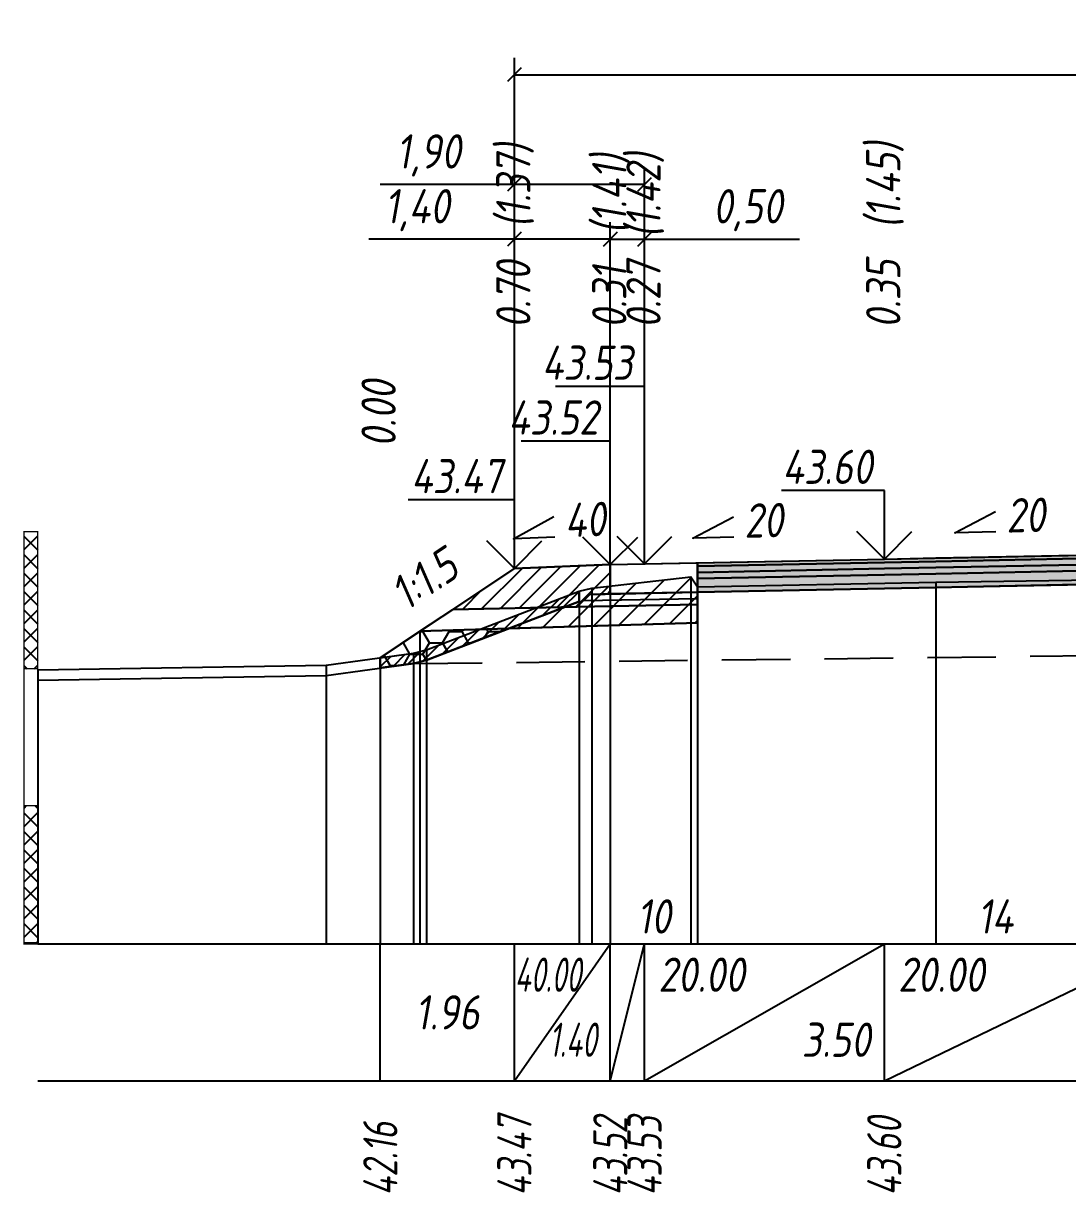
# Model space of a CAD drawing. Extents: x -717 to 1451, y -133302 to 233.
# Drawn here: x 78.9 to 155.2, y -88087.2 to -88001.8 of the extents above; entities that cross this region are included whole.
import ezdxf
from ezdxf.enums import TextEntityAlignment as Align

# ---------------------------------------------------------------- set-up
doc = ezdxf.new("R2010")
doc.units = 0
doc.linetypes.add('штриховая', pattern=[0.75, 0.5, -0.25])
for name, color, linetype in [('Интерполированный поперечник', 2, 'Continuous'), ('Код_514', 1, 'Continuous'), ('Контур_0', 7, 'Continuous'), ('Контур_2521', 7, 'Continuous'), ('Контур_2564', 7, 'Continuous'), ('Контур_2660', 7, 'Continuous'), ('Контур_2665', 7, 'Continuous'), ('Контур_400', 7, 'Continuous'), ('Контур_508', 7, 'Continuous'), ('Контур_512', 7, 'Continuous'), ('Контур_513', 7, 'Continuous'), ('Контур_818', 7, 'Continuous'), ('Красный поперечник', 1, 'Continuous'), ('Линейка абсолютных высот', 7, 'Continuous'), ('Объём_2501', 7, 'Continuous'), ('Объём_2564', 7, 'Continuous'), ('Объём_2650', 7, 'Continuous'), ('Объём_2660', 7, 'Continuous'), ('Объём_2661', 7, 'Continuous'), ('Объём_2665', 7, 'Continuous'), ('Объём_2666', 7, 'Continuous'), ('Объём_2667', 7, 'Continuous'), ('Объём_2668', 7, 'Continuous'), ('Объём_2669', 7, 'Continuous'), ('Объём_2675', 7, 'Continuous'), ('Объём_2753', 7, 'Continuous'), ('Откосы', 7, 'Continuous'), ('Отметки покрытия', 7, 'Continuous'), ('Рабочие отметки', 7, 'Continuous'), ('Рабочие отметки доп.', 7, 'Continuous'), ('Слои выравнивания', 7, 'Continuous'), ('Таблица', 7, 'Continuous'), ('Уклоны проезжей части', 7, 'Continuous'), ('Черный поперечник', 3, 'Continuous')]:
    doc.layers.add(name, color=color, linetype=linetype)
for name, color, linetype, true_color in [('Контур_2540', 2, 'Continuous', 0xffff00), ('Контур_2560', 2, 'Continuous', 0xffff00), ('Контур_2561', 7, 'Continuous', 0xff8040), ('Контур_2562', 3, 'Continuous', 0x00ff00), ('Контур_2563', 7, 'Continuous', 0xff8000), ('Контур_2570', 7, 'Continuous', 0x80ff00), ('Контур_2725', 7, 'Continuous', 0x323232), ('Контур_2736', 4, 'Continuous', 0x00ffff), ('Контур_2737', 4, 'Continuous', 0x00ffff), ('Контур_2738', 4, 'Continuous', 0x00ffff), ('Контур_2739', 4, 'Continuous', 0x00ffff), ('Контур_2741', 4, 'Continuous', 0x00ffff), ('Контур_2742', 4, 'Continuous', 0x00ffff), ('Контур_2743', 4, 'Continuous', 0x00ffff), ('Контур_2744', 7, 'Continuous', 0xa4ffff), ('Контур_2745', 7, 'Continuous', 0xa4ffff), ('Контур_2747', 4, 'Continuous', 0x00ffff), ('Контур_2748', 4, 'Continuous', 0x00ffff), ('Контур_2749', 4, 'Continuous', 0x00ffff), ('Контур_2750', 4, 'Continuous', 0x00ffff), ('Контур_2751', 4, 'Continuous', 0x00ffff), ('Контур_2752', 4, 'Continuous', 0x00ffff), ('Контур_2760', 7, 'Continuous', 0x323232), ('Контур_2761', 7, 'Continuous', 0x323232), ('Контур_2762', 7, 'Continuous', 0x323232), ('Контур_2763', 7, 'Continuous', 0x323232), ('Контур_402', 7, 'Continuous', 0xff6464), ('Контур_703', 4, 'Continuous', 0x00ffff), ('Контур_705', 4, 'Continuous', 0x00ffff), ('Контур_707', 4, 'Continuous', 0x00ffff), ('Контур_720', 131, 'Continuous', 0xaaffff), ('Объём_2500', 7, 'Continuous', 0xc0c0c0), ('Объём_2520', 7, 'Continuous', 0x80ffff), ('Объём_2540', 2, 'Continuous', 0xffff00), ('Объём_2560', 2, 'Continuous', 0xffff00), ('Объём_2561', 7, 'Continuous', 0xff8040), ('Объём_2562', 3, 'Continuous', 0x00ff00), ('Объём_2563', 7, 'Continuous', 0xff8000), ('Объём_2570', 7, 'Continuous', 0x80ff00), ('Объём_2600', 7, 'Continuous', 0x808000), ('Объём_2746', 2, 'Continuous', 0xffff00)]:
    doc.layers.add(name, color=color, linetype=linetype, true_color=true_color)
doc.styles.get("Standard").update_dxf_attribs({"font": 'txt', "height": 2.5})
doc.styles.add('М', font='romand.shx', dxfattribs={"width": 0.8, "oblique": 10, "height": 2.5})
doc.dimstyles.new('ISO-25', dxfattribs={"dimtxt": 2.5, "dimasz": 2.5, "dimexe": 1.25, "dimexo": 0.625, "dimtad": 1, "dimtxsty": 'Standard', "dimcen": 2.5, "dimadec": 0, "dimazin": 0, "dimtfac": 1, "dimtmove": 0, "dimatfit": 3, "dimfxl": 1, "dimarcsym": 0})
pattern_1 = [(45.0000013, (0, 0), (-0.67351924, 0.673519211), []), (135.0000003, (0, 0), (-0.673519222, -0.67351923), [])]

# ---------------------------------------------------------------- blocks, each defined once
blk = doc.blocks.new('_Oblique')
at = {"color": 0, "linetype": 'ByBlock', "lineweight": -2}
blk.add_line((-0.5, -0.5), (0.5, 0.5), dxfattribs=at)
blk = doc.blocks.new('*D1716')
at = {"color": 0, "lineweight": -2, "transparency": 16777216}
for p, q in [((114.786, -88041.023), (114.786, -88016.303)), ((121.786, -88040.743), (121.786, -88016.303)), ((114.786, -88017.553), (104.15, -88017.553)), ((121.786, -88017.553), (114.786, -88017.553))]:
    blk.add_line(p, q, dxfattribs=at)
at = {"layer": 'Defpoints', "color": 0, "transparency": 16777216}
for p in [(121.786, -88017.553), (114.786, -88041.648), (121.786, -88041.368)]:
    blk.add_point(p, dxfattribs=at)
at = {"color": 0, "lineweight": -2, "transparency": 16777216, "rotation": 180}
blk.add_blockref('_Oblique', (114.786, -88017.553), dxfattribs=at)
at = {"color": 0, "lineweight": -2, "transparency": 16777216}
blk.add_blockref('_Oblique', (121.786, -88017.553), dxfattribs=at)
at = {"color": 0, "transparency": 16777216, "insert": (107.691, -88015.44), "char_height": 2.5, "width": 8.75, "attachment_point": 5, "style": 'М'}
blk.add_mtext('1,40', dxfattribs=at)
blk = doc.blocks.new('*D1718')
at = {"color": 0, "lineweight": -2, "transparency": 16777216}
for p, q in [((121.786, -88040.743), (121.786, -88016.303)), ((124.286, -88040.693), (124.286, -88016.303)), ((121.786, -88017.553), (124.286, -88017.553)), ((124.286, -88017.553), (135.588, -88017.553))]:
    blk.add_line(p, q, dxfattribs=at)
at = {"layer": 'Defpoints', "color": 0, "transparency": 16777216}
for p in [(124.286, -88017.553), (121.786, -88041.368), (124.286, -88041.318)]:
    blk.add_point(p, dxfattribs=at)
at = {"color": 0, "lineweight": -2, "transparency": 16777216, "rotation": 180}
blk.add_blockref('_Oblique', (121.786, -88017.553), dxfattribs=at)
at = {"color": 0, "lineweight": -2, "transparency": 16777216}
blk.add_blockref('_Oblique', (124.286, -88017.553), dxfattribs=at)
at = {"color": 0, "transparency": 16777216, "insert": (131.826, -88015.44), "char_height": 2.5, "width": 9.16667, "attachment_point": 5, "style": 'М'}
blk.add_mtext('0,50', dxfattribs=at)
blk = doc.blocks.new('*D1721')
at = {"color": 0, "lineweight": -2, "transparency": 16777216}
for p, q in [((114.786, -88041.023), (114.786, -88012.303)), ((124.286, -88040.693), (124.286, -88012.303)), ((114.786, -88013.553), (104.983, -88013.553)), ((124.286, -88013.553), (114.786, -88013.553))]:
    blk.add_line(p, q, dxfattribs=at)
at = {"layer": 'Defpoints', "color": 0, "transparency": 16777216}
for p in [(124.286, -88013.553), (114.786, -88041.648), (124.286, -88041.318)]:
    blk.add_point(p, dxfattribs=at)
at = {"color": 0, "lineweight": -2, "transparency": 16777216, "rotation": 180}
blk.add_blockref('_Oblique', (114.786, -88013.553), dxfattribs=at)
at = {"color": 0, "lineweight": -2, "transparency": 16777216}
blk.add_blockref('_Oblique', (124.286, -88013.553), dxfattribs=at)
at = {"color": 0, "transparency": 16777216, "insert": (108.523, -88011.44), "char_height": 2.5, "width": 8.75, "attachment_point": 5, "style": 'М'}
blk.add_mtext('1,90', dxfattribs=at)
blk = doc.blocks.new('*D1722')
at = {"color": 0, "lineweight": -2, "transparency": 16777216}
for p, q in [((114.786, -88041.023), (114.786, -88004.303)), ((210.286, -88041.023), (210.286, -88004.303)), ((114.786, -88005.553), (210.286, -88005.553))]:
    blk.add_line(p, q, dxfattribs=at)
at = {"layer": 'Defpoints', "color": 0, "transparency": 16777216}
for p in [(210.286, -88005.553), (114.786, -88041.648), (210.286, -88041.648)]:
    blk.add_point(p, dxfattribs=at)
at = {"color": 0, "lineweight": -2, "transparency": 16777216, "rotation": 180}
blk.add_blockref('_Oblique', (114.786, -88005.553), dxfattribs=at)
at = {"color": 0, "lineweight": -2, "transparency": 16777216}
blk.add_blockref('_Oblique', (210.286, -88005.553), dxfattribs=at)
at = {"color": 0, "transparency": 16777216, "insert": (162.536, -88003.44), "char_height": 2.5, "width": 10.41667, "attachment_point": 5, "style": 'М'}
blk.add_mtext('19,10', dxfattribs=at)

msp = doc.modelspace()

# ---------------------------------------------------------------- hatches: boundary and pattern name
at = {"layer": 'Линейка абсолютных высот'}
h = msp.add_hatch(dxfattribs=at)
h.set_pattern_fill('ANSI37', scale=0.3, style=0)
h.set_pattern_definition(pattern_1)
h.paths.add_polyline_path([(80, -88048.911), (80, -88038.911), (79, -88038.911), (79, -88048.911)])
h = msp.add_hatch(dxfattribs=at)
h.set_pattern_fill('ANSI37', scale=0.3, style=0)
h.set_pattern_definition(pattern_1)
h.paths.add_polyline_path([(80, -88068.911), (80, -88058.911), (79, -88058.911), (79, -88068.911)])
at = {"layer": 'Объём_2563'}
h = msp.add_hatch(dxfattribs=at)
h.set_pattern_fill('ANSI31', color=256, scale=0.3)
h.paths.add_polyline_path([(114.786, -88041.586), (121.786, -88041.306), (121.786, -88043.456), (120.286, -88043.486), (119.368, -88044.404), (110.286, -88044.586)])
at = {"layer": 'Объём_2570'}
h = msp.add_hatch(dxfattribs=at)
h.set_pattern_fill('ANSI31', color=256, scale=0.2)
h.paths.add_polyline_path([(119.501, -88044), (108.379, -88048.282), (107.411, -88048.529), (105, -88048.86), (105, -88048.11), (107.411, -88047.779), (108.379, -88047.532), (119.501, -88043.25)])
at = {"layer": 'Объём_2600'}
h = msp.add_hatch(dxfattribs=at)
h.set_pattern_fill('ANSI31', color=6, scale=0.4)
h.paths.add_polyline_path([(128.161, -88045.572), (114.341, -88045.987), (119.501, -88044), (119.501, -88043.25), (120.445, -88043.028), (127.66, -88042.195), (128.161, -88042.944)])
h = msp.add_hatch(dxfattribs=at)
h.set_pattern_fill('HONEY', color=5, scale=0.3)
h.paths.add_polyline_path([(105, -88048.11), (107.895, -88046.18), (114.341, -88045.987), (108.379, -88048.282), (107.411, -88048.529), (105, -88048.86)])
at = {"layer": 'Слои выравнивания'}
for color, points in [(2, [(128.161, -88041.178), (141.786, -88040.906), (145.554, -88040.83), (157.106, -88040.599), (162.536, -88040.491), (162.536, -88040.741), (157.106, -88040.849), (145.554, -88041.08), (141.786, -88041.156), (128.161, -88041.428)]), (3, [(128.161, -88041.428), (141.786, -88041.156), (145.554, -88041.08), (157.106, -88040.849), (162.536, -88040.741), (162.536, -88041.191), (157.106, -88041.299), (145.554, -88041.53), (141.786, -88041.606), (128.161, -88041.878)]), (4, [(128.161, -88041.878), (141.786, -88041.606), (145.554, -88041.53), (157.106, -88041.299), (162.536, -88041.191), (162.536, -88041.641), (157.106, -88041.749), (145.554, -88041.98), (141.786, -88042.056), (128.161, -88042.328)]), (5, [(128.161, -88042.328), (141.786, -88042.056), (145.554, -88041.98), (157.106, -88041.749), (162.536, -88041.641), (162.536, -88042.641), (157.106, -88042.749), (145.554, -88042.98), (141.786, -88043.056), (128.161, -88043.328)])]:
    msp.add_hatch(color=color, dxfattribs=at).paths.add_polyline_path(points)

# ---------------------------------------------------------------- linework, layer by layer
at = {"layer": 'Интерполированный поперечник', "linetype": 'штриховая', "ltscale": 10, "flags": 128}
msp.add_lwpolyline([(107.428, -88048.537), (208.578, -88047.344)], dxfattribs=at)
at = {"layer": 'Код_514'}
for p, q in [((105, -88079), (105, -88069)), ((114.786, -88079), (114.786, -88069)), ((114.786, -88079), (121.786, -88069)), ((121.786, -88079), (121.786, -88069)), ((121.786, -88079), (124.286, -88069)), ((124.286, -88079), (124.286, -88069)), ((124.286, -88079), (141.786, -88069)), ((141.786, -88079), (141.786, -88069)), ((141.786, -88079), (162.536, -88069))]:
    msp.add_line(p, q, dxfattribs=at)
at = {"layer": 'Контур_0', "flags": 128}
for points in [[(114.786, -88041.586), (105, -88048.11), (105, -88048.11), (105, -88048.11), (105, -88048.11), (105, -88048.11), (105, -88048.11), (105, -88048.11), (105, -88048.11), (105, -88048.11), (105, -88048.11), (105, -88048.11), (105, -88048.11), (105, -88048.11), (105, -88048.11), (105, -88048.11)], [(114.786, -88041.586), (105, -88048.11), (105, -88048.11), (105, -88048.11), (105, -88048.11), (105, -88048.11), (105, -88048.11), (105, -88048.11), (105, -88048.11), (105, -88048.11), (105, -88048.11), (105, -88048.11), (105, -88048.11), (105, -88048.11), (105, -88048.11), (105, -88048.11), (105, -88048.11), (105, -88048.11), (105, -88048.11), (105, -88048.11), (105, -88048.11), (105, -88048.11), (105, -88048.11), (105, -88048.11), (105, -88048.11), (105, -88048.11), (105, -88048.11), (105, -88048.11), (105, -88048.11), (105, -88048.11)], [(124.286, -88043.406), (121.786, -88043.456), (121.786, -88041.306), (128.161, -88041.178), (128.161, -88043.328), (124.286, -88043.406), (124.286, -88043.406)], [(110.286, -88044.586), (119.368, -88044.404), (120.286, -88043.486), (121.786, -88043.456)], [(120.286, -88043.486), (128.161, -88043.328), (128.161, -88044.228), (119.368, -88044.404), (120.286, -88043.486), (120.286, -88043.486)]]:
    msp.add_lwpolyline(points, dxfattribs=at)
at = {"layer": 'Контур_2521', "color": 250, "flags": 128}
msp.add_lwpolyline([(119.827, -88043.945), (128.161, -88043.778)], dxfattribs=at)
at = {"layer": 'Контур_2540', "flags": 128}
msp.add_lwpolyline([(119.368, -88044.404), (128.161, -88044.228), (128.161, -88045.572), (107.895, -88046.18), (110.286, -88044.586), (119.368, -88044.404), (119.368, -88044.404)], dxfattribs=at)
at = {"layer": 'Контур_2560', "flags": 128}
msp.add_lwpolyline([(114.786, -88041.586), (114.786, -88041.586), (114.786, -88041.586), (121.786, -88041.306)], dxfattribs=at)
at = {"layer": 'Контур_2561', "flags": 128}
msp.add_lwpolyline([(121.786, -88041.306), (121.786, -88041.306), (114.786, -88041.586), (114.786, -88041.586), (121.786, -88041.306)], dxfattribs=at)
at = {"layer": 'Контур_2562', "flags": 128}
msp.add_lwpolyline([(114.786, -88041.586), (114.786, -88041.586), (114.786, -88041.586), (114.786, -88041.586), (114.786, -88041.586)], dxfattribs=at)
at = {"layer": 'Контур_2563', "flags": 128}
msp.add_lwpolyline([(114.786, -88041.586), (121.786, -88041.306), (121.786, -88043.456), (120.286, -88043.486), (119.368, -88044.404), (110.286, -88044.586), (114.786, -88041.586), (114.786, -88041.586)], dxfattribs=at)
at = {"layer": 'Контур_2564', "flags": 128}
msp.add_lwpolyline([(114.786, -88041.586), (121.786, -88041.306)], dxfattribs=at)
at = {"layer": 'Контур_2570', "flags": 128}
msp.add_lwpolyline([(80, -88049.75), (101.053, -88049.402), (107.411, -88048.529), (107.411, -88048.529), (108.379, -88048.282), (119.501, -88044), (119.501, -88043.25), (120.445, -88043.028), (127.66, -88042.195), (128.161, -88042.944), (145.554, -88042.583), (157.106, -88042.422)], dxfattribs=at)
at = {"layer": 'Контур_2660', "flags": 128}
msp.add_lwpolyline([(107.895, -88046.18), (128.161, -88045.572)], dxfattribs=at)
at = {"layer": 'Контур_2665', "flags": 128}
msp.add_lwpolyline([(114.786, -88041.586), (114.786, -88041.586)], dxfattribs=at)
at = {"layer": 'Контур_2725', "flags": 128}
msp.add_lwpolyline([(128.161, -88043.328), (141.786, -88043.056), (145.554, -88042.98), (157.106, -88042.749), (162.536, -88042.641), (182.976, -88043.05), (183.286, -88043.057), (183.842, -88043.071), (183.842, -88043.117), (186.557, -88043.171)], dxfattribs=at)
at = {"layer": 'Контур_2736', "flags": 128}
msp.add_lwpolyline([(114.786, -88041.586), (105, -88048.11)], dxfattribs=at)
at = {"layer": 'Контур_2737', "flags": 128}
msp.add_lwpolyline([(105, -88048.11), (105, -88048.11)], dxfattribs=at)
at = {"layer": 'Контур_2738', "flags": 128}
msp.add_lwpolyline([(105, -88048.11), (105, -88048.11)], dxfattribs=at)
at = {"layer": 'Контур_2739', "flags": 128}
msp.add_lwpolyline([(105, -88048.11), (105, -88048.11)], dxfattribs=at)
at = {"layer": 'Контур_2741', "flags": 128}
msp.add_lwpolyline([(105, -88048.11), (105, -88048.11)], dxfattribs=at)
at = {"layer": 'Контур_2742', "flags": 128}
msp.add_lwpolyline([(105, -88048.11), (105, -88048.11)], dxfattribs=at)
at = {"layer": 'Контур_2743', "flags": 128}
msp.add_lwpolyline([(105, -88048.11), (105, -88048.11)], dxfattribs=at)
at = {"layer": 'Контур_2744', "flags": 128}
msp.add_lwpolyline([(105, -88048.11), (105, -88048.11)], dxfattribs=at)
msp.add_lwpolyline([(105, -88048.11), (105, -88048.11)], dxfattribs=at)
msp.add_lwpolyline([(105, -88048.11), (105, -88048.11)], dxfattribs=at)
msp.add_lwpolyline([(105, -88048.11), (105, -88048.11)], dxfattribs=at)
msp.add_lwpolyline([(105, -88048.11), (105, -88048.11)], dxfattribs=at)
msp.add_lwpolyline([(105, -88048.11), (105, -88048.11)], dxfattribs=at)
at = {"layer": 'Контур_2745', "flags": 128}
msp.add_lwpolyline([(105, -88048.11), (105, -88048.11)], dxfattribs=at)
msp.add_lwpolyline([(105, -88048.11), (105, -88048.11)], dxfattribs=at)
msp.add_lwpolyline([(105, -88048.11), (105, -88048.11)], dxfattribs=at)
msp.add_lwpolyline([(105, -88048.11), (105, -88048.11)], dxfattribs=at)
msp.add_lwpolyline([(105, -88048.11), (105, -88048.11)], dxfattribs=at)
msp.add_lwpolyline([(105, -88048.11), (105, -88048.11)], dxfattribs=at)
at = {"layer": 'Контур_2747', "flags": 128}
msp.add_lwpolyline([(105, -88048.11), (105, -88048.11)], dxfattribs=at)
at = {"layer": 'Контур_2748', "flags": 128}
msp.add_lwpolyline([(105, -88048.11), (105, -88048.11)], dxfattribs=at)
at = {"layer": 'Контур_2749', "flags": 128}
msp.add_lwpolyline([(105, -88048.11), (105, -88048.11)], dxfattribs=at)
at = {"layer": 'Контур_2750', "flags": 128}
msp.add_lwpolyline([(105, -88048.11), (105, -88048.11)], dxfattribs=at)
at = {"layer": 'Контур_2751', "flags": 128}
msp.add_lwpolyline([(105, -88048.11), (105, -88048.11)], dxfattribs=at)
at = {"layer": 'Контур_2752', "flags": 128}
msp.add_lwpolyline([(105, -88048.11), (105, -88048.11)], dxfattribs=at)
at = {"layer": 'Контур_2760', "flags": 128}
msp.add_lwpolyline([(128.161, -88041.178), (141.786, -88040.906), (145.554, -88040.83), (157.106, -88040.599), (162.536, -88040.491), (182.976, -88040.9), (183.286, -88040.906), (183.842, -88040.917), (186.557, -88040.971)], dxfattribs=at)
at = {"layer": 'Контур_2761', "flags": 128}
msp.add_lwpolyline([(128.161, -88041.428), (141.786, -88041.156), (145.554, -88041.08), (157.106, -88040.849), (162.536, -88040.741), (182.976, -88041.15), (183.286, -88041.156), (183.842, -88041.167), (186.557, -88041.221)], dxfattribs=at)
at = {"layer": 'Контур_2762', "flags": 128}
msp.add_lwpolyline([(128.161, -88041.878), (141.786, -88041.606), (145.554, -88041.53), (157.106, -88041.299), (162.536, -88041.191), (182.976, -88041.6), (183.286, -88041.606), (183.842, -88041.617), (186.557, -88041.671)], dxfattribs=at)
at = {"layer": 'Контур_2763', "flags": 128}
msp.add_lwpolyline([(128.161, -88042.328), (141.786, -88042.056), (145.554, -88041.98), (157.106, -88041.749), (162.536, -88041.641), (182.976, -88042.05), (183.286, -88042.056), (183.842, -88042.067), (186.557, -88042.121)], dxfattribs=at)
at = {"layer": 'Контур_400', "flags": 128}
msp.add_lwpolyline([(121.786, -88041.306), (124.286, -88041.256), (124.286, -88041.256), (124.286, -88041.256), (124.286, -88041.256), (124.286, -88041.256), (124.286, -88041.256), (141.786, -88040.906), (162.536, -88040.491)], dxfattribs=at)
at = {"layer": 'Контур_402', "flags": 128}
msp.add_lwpolyline([(107.895, -88046.18), (128.161, -88045.572), (128.161, -88043.328), (162.536, -88042.641), (182.976, -88043.05), (183.842, -88043.071), (183.842, -88043.117), (186.557, -88043.171), (186.557, -88045.261), (215.29, -88046.123)], dxfattribs=at)
at = {"layer": 'Контур_508', "flags": 128}
msp.add_lwpolyline([(105, -88048.11), (107.895, -88046.18), (128.161, -88045.572), (128.161, -88043.328), (162.536, -88042.641), (182.976, -88043.05), (183.842, -88043.071), (183.842, -88043.117), (186.557, -88043.171), (186.557, -88045.261), (215.29, -88046.123), (217.845, -88047.827), (218.147, -88047.827), (220.147, -88047.827), (220.45, -88047.827), (223.897, -88045.529), (223.897, -88044.327), (225.406, -88043.321)], dxfattribs=at)
at = {"layer": 'Контур_512', "flags": 128}
msp.add_lwpolyline([(105, -88048.11), (107.895, -88046.18), (128.161, -88045.572)], dxfattribs=at)
at = {"layer": 'Контур_513', "flags": 128}
msp.add_lwpolyline([(105, -88048.11), (107.895, -88046.18), (128.161, -88045.572), (128.161, -88043.328), (162.536, -88042.641), (182.976, -88043.05), (183.842, -88043.071), (183.842, -88043.117), (186.557, -88043.171), (186.557, -88045.261), (215.29, -88046.123), (217.845, -88047.827), (218.147, -88047.827), (220.147, -88047.827), (220.45, -88047.827), (223.897, -88045.529), (223.897, -88044.327), (225.406, -88043.321)], dxfattribs=at)
at = {"layer": 'Контур_703', "flags": 128}
for points in [[(114.786, -88041.586), (105, -88048.11)], [(105, -88048.11), (105, -88048.11)]]:
    msp.add_lwpolyline(points, dxfattribs=at)
at = {"layer": 'Контур_705', "flags": 128}
msp.add_lwpolyline([(105, -88048.11), (105, -88048.11)], dxfattribs=at)
at = {"layer": 'Контур_707', "flags": 128}
msp.add_lwpolyline([(105, -88048.11), (105, -88048.11)], dxfattribs=at)
at = {"layer": 'Контур_720', "flags": 128}
msp.add_lwpolyline([(105, -88048.11), (105, -88048.11)], dxfattribs=at)
at = {"layer": 'Контур_818', "flags": 128}
msp.add_lwpolyline([(105, -88048.86), (107.411, -88048.529), (107.411, -88048.529), (108.379, -88048.282), (119.501, -88044), (119.501, -88043.25), (120.445, -88043.028), (127.66, -88042.195), (128.161, -88042.944), (145.554, -88042.583), (157.106, -88042.422)], dxfattribs=at)
at = {"layer": 'Красный поперечник'}
for p, q in [((124.286, -88041.256), (141.786, -88040.906)), ((141.786, -88040.906), (162.536, -88040.491)), ((105, -88048.11), (114.786, -88041.586)), ((114.786, -88041.586), (121.786, -88041.306)), ((121.786, -88041.306), (124.286, -88041.256)), ((128.161, -88045.572), (128.161, -88069)), ((107.895, -88046.18), (107.895, -88069)), ((105, -88048.11), (105, -88069))]:
    msp.add_line(p, q, dxfattribs=at)
at = {"layer": 'Линейка абсолютных высот', "color": 7, "const_width": 0.1, "flags": 128}
for points in [[(80, -88048.911), (80, -88038.911), (79, -88038.911), (79, -88048.911), (80, -88048.911)], [(80, -88058.911), (80, -88048.911), (79, -88048.911), (79, -88058.911), (80, -88058.911)], [(80, -88068.911), (80, -88058.911), (79, -88058.911), (79, -88068.911), (80, -88068.911)], [(80, -88069), (80, -88068.911), (79, -88068.911), (79, -88069), (80, -88069)]]:
    msp.add_lwpolyline(points, dxfattribs=at)
at = {"layer": 'Объём_2500', "flags": 128}
msp.add_lwpolyline([(124.286, -88043.406), (121.786, -88043.456), (121.786, -88041.306), (128.161, -88041.178), (128.161, -88043.328), (124.286, -88043.406), (124.286, -88043.406)], dxfattribs=at)
at = {"layer": 'Объём_2501', "flags": 128}
msp.add_lwpolyline([(121.786, -88041.306), (124.286, -88041.256), (124.286, -88041.256), (124.286, -88041.256), (124.286, -88041.256), (124.286, -88041.256), (124.286, -88041.256), (141.786, -88040.906), (162.536, -88040.491)], dxfattribs=at)
at = {"layer": 'Объём_2520', "color": 250, "flags": 128}
msp.add_lwpolyline([(120.286, -88043.486), (128.161, -88043.328), (128.161, -88044.228), (119.368, -88044.404), (120.286, -88043.486), (120.286, -88043.486)], dxfattribs=at)
at = {"layer": 'Объём_2540', "flags": 128}
msp.add_lwpolyline([(119.368, -88044.404), (128.161, -88044.228), (128.161, -88045.572), (107.895, -88046.18), (110.286, -88044.586), (119.368, -88044.404), (119.368, -88044.404)], dxfattribs=at)
at = {"layer": 'Объём_2560', "flags": 128}
msp.add_lwpolyline([(114.786, -88041.586), (114.786, -88041.586), (114.786, -88041.586), (121.786, -88041.306)], dxfattribs=at)
at = {"layer": 'Объём_2561', "flags": 128}
msp.add_lwpolyline([(121.786, -88041.306), (121.786, -88041.306), (114.786, -88041.586), (114.786, -88041.586), (121.786, -88041.306)], dxfattribs=at)
at = {"layer": 'Объём_2562', "flags": 128}
msp.add_lwpolyline([(114.786, -88041.586), (114.786, -88041.586), (114.786, -88041.586), (114.786, -88041.586), (114.786, -88041.586)], dxfattribs=at)
at = {"layer": 'Объём_2563', "color": 250, "flags": 128}
msp.add_lwpolyline([(114.786, -88041.586), (121.786, -88041.306), (121.786, -88043.456), (120.286, -88043.486), (119.368, -88044.404), (110.286, -88044.586), (114.786, -88041.586), (114.786, -88041.586)], dxfattribs=at)
at = {"layer": 'Объём_2564', "flags": 128}
msp.add_lwpolyline([(114.786, -88041.586), (121.786, -88041.306)], dxfattribs=at)
at = {"layer": 'Объём_2570', "flags": 128}
msp.add_lwpolyline([(119.501, -88044), (108.379, -88048.282), (107.411, -88048.529), (105, -88048.86), (105, -88048.11), (107.411, -88047.779), (108.379, -88047.532), (119.501, -88043.25), (119.501, -88044), (119.501, -88044)], dxfattribs=at)
at = {"layer": 'Объём_2600', "color": 5, "flags": 128}
msp.add_lwpolyline([(105, -88048.11), (107.895, -88046.18), (114.341, -88045.987), (108.379, -88048.282), (107.411, -88048.529), (105, -88048.86), (105, -88048.11), (105, -88048.11)], dxfattribs=at)
at = {"layer": 'Объём_2650', "color": 6, "flags": 128}
msp.add_lwpolyline([(128.161, -88045.572), (114.341, -88045.987), (119.501, -88044), (119.501, -88043.25), (120.445, -88043.028), (127.66, -88042.195), (128.161, -88042.944), (128.161, -88045.572), (128.161, -88045.572)], dxfattribs=at)
at = {"layer": 'Объём_2660', "flags": 128}
msp.add_lwpolyline([(107.895, -88046.18), (128.161, -88045.572)], dxfattribs=at)
at = {"layer": 'Объём_2661', "flags": 128}
msp.add_lwpolyline([(114.786, -88041.586), (105, -88048.11)], dxfattribs=at)
at = {"layer": 'Объём_2665', "flags": 128}
msp.add_lwpolyline([(114.786, -88041.586), (114.786, -88041.586)], dxfattribs=at)
at = {"layer": 'Объём_2666', "flags": 128}
msp.add_lwpolyline([(114.786, -88041.586), (105, -88048.11)], dxfattribs=at)
at = {"layer": 'Объём_2667', "flags": 128}
msp.add_lwpolyline([(105, -88048.11), (105, -88048.11)], dxfattribs=at)
msp.add_lwpolyline([(105, -88048.11), (105, -88048.11)], dxfattribs=at)
at = {"layer": 'Объём_2668', "flags": 128}
msp.add_lwpolyline([(105, -88048.11), (105, -88048.11)], dxfattribs=at)
msp.add_lwpolyline([(105, -88048.11), (105, -88048.11)], dxfattribs=at)
at = {"layer": 'Объём_2669', "flags": 128}
msp.add_lwpolyline([(105, -88048.11), (105, -88048.11)], dxfattribs=at)
msp.add_lwpolyline([(105, -88048.11), (105, -88048.11)], dxfattribs=at)
at = {"layer": 'Объём_2675', "flags": 128}
msp.add_lwpolyline([(105, -88048.11), (105, -88048.11)], dxfattribs=at)
msp.add_lwpolyline([(105, -88048.11), (105, -88048.11)], dxfattribs=at)
msp.add_lwpolyline([(105, -88048.11), (105, -88048.11)], dxfattribs=at)
msp.add_lwpolyline([(105, -88048.11), (105, -88048.11)], dxfattribs=at)
msp.add_lwpolyline([(105, -88048.11), (105, -88048.11)], dxfattribs=at)
msp.add_lwpolyline([(105, -88048.11), (105, -88048.11)], dxfattribs=at)
msp.add_lwpolyline([(105, -88048.11), (105, -88048.11)], dxfattribs=at)
msp.add_lwpolyline([(105, -88048.11), (105, -88048.11)], dxfattribs=at)
msp.add_lwpolyline([(105, -88048.11), (105, -88048.11)], dxfattribs=at)
msp.add_lwpolyline([(105, -88048.11), (105, -88048.11)], dxfattribs=at)
msp.add_lwpolyline([(105, -88048.11), (105, -88048.11)], dxfattribs=at)
msp.add_lwpolyline([(105, -88048.11), (105, -88048.11)], dxfattribs=at)
at = {"layer": 'Объём_2746', "flags": 128}
msp.add_lwpolyline([(120.445, -88043.028), (127.66, -88042.195), (128.161, -88042.944), (128.161, -88045.572), (114.341, -88045.987), (119.501, -88044), (119.501, -88043.25), (120.445, -88043.028), (120.445, -88043.028)], dxfattribs=at)
at = {"layer": 'Объём_2753', "flags": 128}
msp.add_lwpolyline([(128.161, -88041.178), (128.161, -88041.178)], dxfattribs=at)
at = {"layer": 'Откосы', "color": 1, "flags": 128}
for points in [[(149.935, -88038.931), (146.936, -88038.991), (149.905, -88037.432)], [(117.726, -88039.308), (114.728, -88039.428), (117.666, -88037.809)], [(130.81, -88039.314), (127.811, -88039.374), (130.78, -88037.814)]]:
    msp.add_lwpolyline(points, dxfattribs=at)
at = {"layer": 'Отметки покрытия', "color": 1}
for p, q in [((124.286, -88028.306), (117.786, -88028.306)), ((124.286, -88041.256), (124.286, -88028.306)), ((121.786, -88032.306), (115.286, -88032.306)), ((121.786, -88041.306), (121.786, -88032.306)), ((114.786, -88036.586), (107.036, -88036.586)), ((114.786, -88041.586), (114.786, -88036.586)), ((141.786, -88035.906), (134.286, -88035.906)), ((141.786, -88040.906), (141.786, -88035.906)), ((124.286, -88041.256), (122.286, -88039.256)), ((124.286, -88041.256), (126.286, -88039.256)), ((141.786, -88040.906), (139.786, -88038.906)), ((141.786, -88040.906), (143.786, -88038.906)), ((114.786, -88041.586), (112.786, -88039.586)), ((114.786, -88041.586), (116.786, -88039.586)), ((121.786, -88041.306), (119.786, -88039.306)), ((121.786, -88041.306), (123.786, -88039.306))]:
    msp.add_line(p, q, dxfattribs=at)
at = {"layer": 'Слои выравнивания'}
for p, q in [((121.786, -88041.306), (121.786, -88069)), ((128.161, -88041.178), (128.161, -88069))]:
    msp.add_line(p, q, dxfattribs=at)
at = {"layer": 'Слои выравнивания', "color": 2, "flags": 128}
msp.add_lwpolyline([(128.161, -88041.178), (141.786, -88040.906), (145.554, -88040.83), (157.106, -88040.599), (162.536, -88040.491), (162.536, -88040.741), (157.106, -88040.849), (145.554, -88041.08), (141.786, -88041.156), (128.161, -88041.428)], close=True, dxfattribs=at)
at = {"layer": 'Слои выравнивания', "color": 3, "flags": 128}
msp.add_lwpolyline([(128.161, -88041.428), (141.786, -88041.156), (145.554, -88041.08), (157.106, -88040.849), (162.536, -88040.741), (162.536, -88041.191), (157.106, -88041.299), (145.554, -88041.53), (141.786, -88041.606), (128.161, -88041.878)], close=True, dxfattribs=at)
at = {"layer": 'Слои выравнивания', "color": 4, "flags": 128}
msp.add_lwpolyline([(128.161, -88041.878), (141.786, -88041.606), (145.554, -88041.53), (157.106, -88041.299), (162.536, -88041.191), (162.536, -88041.641), (157.106, -88041.749), (145.554, -88041.98), (141.786, -88042.056), (128.161, -88042.328)], close=True, dxfattribs=at)
at = {"layer": 'Слои выравнивания', "color": 5, "flags": 128}
msp.add_lwpolyline([(128.161, -88042.328), (141.786, -88042.056), (145.554, -88041.98), (157.106, -88041.749), (162.536, -88041.641), (162.536, -88042.641), (157.106, -88042.749), (145.554, -88042.98), (141.786, -88043.056), (128.161, -88043.328)], close=True, dxfattribs=at)
at = {"layer": 'Таблица'}
for p, q in [((80, -88069), (250.406, -88069)), ((80, -88079), (250.406, -88079))]:
    msp.add_line(p, q, dxfattribs=at)
at = {"layer": 'Черный поперечник', "color": 7}
for p, q in [((127.66, -88042.195), (127.66, -88069)), ((145.554, -88042.583), (145.554, -88069)), ((119.501, -88043.25), (119.501, -88069)), ((120.445, -88043.028), (120.445, -88069)), ((128.161, -88042.944), (128.161, -88069)), ((107.411, -88047.779), (107.411, -88069)), ((108.379, -88047.532), (108.379, -88069)), ((101.053, -88048.652), (101.053, -88069)), ((80, -88049), (80, -88069))]:
    msp.add_line(p, q, dxfattribs=at)
at = {"layer": 'Черный поперечник', "flags": 128}
msp.add_lwpolyline([(80, -88049), (101.053, -88048.652), (107.411, -88047.779), (108.379, -88047.532), (119.501, -88043.25), (120.445, -88043.028), (127.66, -88042.195), (128.161, -88042.944), (145.554, -88042.583), (157.106, -88042.422)], dxfattribs=at)

# ---------------------------------------------------------------- texts
at = {"layer": 'Код_514', "style": 'М', "oblique": 10}
for s, width, p in [('40.00', 0.6, (114.794, -88070)), ('20.00', 0.8, (125.286, -88070)), ('20.00', 0.8, (142.786, -88070))]:
    msp.add_text(s, height=2.5, dxfattribs=dict(at, width=width)).set_placement(p, align=Align.TOP_LEFT)
at = {"layer": 'Код_514', "style": 'М', "oblique": 10, "width": 0.8}
msp.add_text('1.96', height=2.5, dxfattribs=at).set_placement((109.893, -88074), align=Align.MIDDLE_CENTER)
at = {"layer": 'Код_514', "style": 'М', "oblique": 10}
for s, width, p in [('1.40', 0.6, (120.786, -88078)), ('3.50', 0.8, (140.786, -88078))]:
    msp.add_text(s, height=2.5, dxfattribs=dict(at, width=width)).set_placement(p, align=Align.BOTTOM_RIGHT)
at = {"layer": 'Код_514', "style": 'М', "oblique": 10, "width": 0.7}
for s, p in [('42.16', (105, -88087.382)), ('43.47', (114.786, -88087.382)), ('43.52', (121.786, -88087.382)), ('43.53', (124.286, -88087.382)), ('43.60', (141.786, -88087.382))]:
    msp.add_text(s, height=2.5, rotation=90, dxfattribs=at).set_placement(p, align=Align.MIDDLE_LEFT)
at = {"layer": 'Отметки покрытия', "color": 1, "style": 'М', "oblique": 10, "width": 0.8}
for s, p in [('43.53', (123.427, -88028.574)), ('43.52', (120.927, -88032.574)), ('43.60', (140.927, -88036.174)), ('43.47', (113.927, -88036.854))]:
    msp.add_text(s, height=2.5, dxfattribs=at).set_placement(p, align=Align.BOTTOM_RIGHT)
at = {"layer": 'Рабочие отметки', "color": 1, "style": 'М', "oblique": 10, "width": 0.8}
for s, p in [('0.70', (114.708, -88024.056)), ('0.31', (121.708, -88024.056)), ('0.27', (124.208, -88024.056)), ('0.35', (141.708, -88024.056)), ('0.00', (104.874, -88032.733))]:
    msp.add_text(s, height=2.5, rotation=90, dxfattribs=at).set_placement(p, align=Align.MIDDLE_LEFT)
at = {"layer": 'Рабочие отметки доп.', "color": 1, "style": 'М', "oblique": 10, "width": 0.8}
for s, p in [('(1.37)', (114.708, -88016.706)), ('(1.42)', (124.208, -88017.442)), ('(1.45)', (141.708, -88016.756)), ('(1.41)', (121.708, -88017.156))]:
    msp.add_text(s, height=2.5, rotation=90, dxfattribs=at).set_placement(p, align=Align.MIDDLE_LEFT)
at = {"layer": 'Слои выравнивания', "style": 'М', "oblique": 10, "width": 0.8}
for s, p in [('10', (124.973, -88069)), ('14', (149.892, -88069))]:
    msp.add_text(s, height=2.5, dxfattribs=at).set_placement(p, align=Align.BOTTOM_CENTER)
at = {"layer": 'Уклоны проезжей части', "color": 1, "style": 'М', "oblique": 10, "width": 0.8}
for s, rotation, p in [('20', 1.14576, (152.141, -88039.698)), ('40', 2.29061, (120.03, -88040.024)), ('20', 1.14576, (133.016, -88040.081)), ('1:1.5', 33.69007, (109.338, -88044.016))]:
    msp.add_text(s, height=2.5, rotation=rotation, dxfattribs=at).set_placement(p, align=Align.BOTTOM_CENTER)

# ---------------------------------------------------------------- dimensions: what is measured, and where the dimension line sits
at = {"color": 5}
dim = msp.add_linear_dim(base=(210.286, -88005.553), p1=(114.786, -88041.648), p2=(210.286, -88041.648), angle=180, dimstyle='ISO-25', override={"dimasz": 1, "dimlfac": 0.2, "dimzin": 0, "dimtxsty": 'М', "dimblk1": 'Oblique', "dimblk2": 'Oblique', "dimsah": 1}, dxfattribs=at)
dim.commit()
dim.dimension.update_dxf_attribs({"geometry": '*D1722', "text_midpoint": (162.536, -88003.44)})
for base, p1, p2, picture, middle in [((124.286, -88013.553), (114.786, -88041.648), (124.286, -88041.318), '*D1721', (108.523, -88013.553)), ((121.786, -88017.553), (114.786, -88041.648), (121.786, -88041.368), '*D1716', (107.691, -88017.553)), ((124.286, -88017.553), (121.786, -88041.368), (124.286, -88041.318), '*D1718', (131.826, -88017.553))]:
    dim = msp.add_linear_dim(base=base, p1=p1, p2=p2, angle=180, dimstyle='ISO-25', override={"dimasz": 1, "dimlfac": 0.2, "dimzin": 0, "dimtxsty": 'М', "dimblk1": 'Oblique', "dimblk2": 'Oblique', "dimsah": 1}, dxfattribs=at)
    dim.commit()
    dim.dimension.update_dxf_attribs({"geometry": picture, "text_midpoint": middle, "dimtype": 160})

doc.saveas('drawing.dxf')
